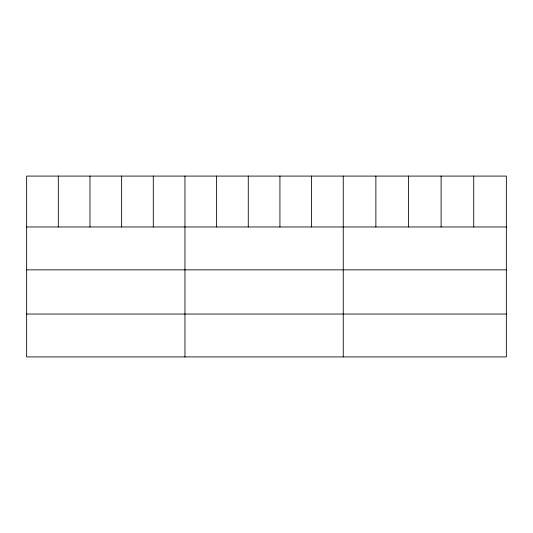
<?xml version="1.0" encoding="UTF-8"?>
<svg xmlns="http://www.w3.org/2000/svg" width="533" height="533" viewBox="0 0 533 533"><rect width="100%" height="100%" fill="white"/><g stroke="black" fill="none" stroke-linecap="round" stroke-linejoin="round"><path stroke-width="0.8" d="M506.35 226.971L506.35 356.917L26.65 356.917L26.65 176.083L506.35 176.083L506.35 226.971L26.65 226.971M26.65 269.858L506.35 269.858M26.65 314.037L506.35 314.037M473.73 176.083L473.73 226.971M441.111 176.083L441.111 226.971M408.491 176.083L408.491 226.971M375.872 176.083L375.872 226.971M343.252 176.083L343.252 356.917M311.592 176.083L311.592 226.971M279.932 176.083L279.932 226.971M248.271 176.083L248.271 226.971M216.611 176.083L216.611 226.971M184.951 176.083L184.951 356.917M153.291 176.083L153.291 226.971M121.631 176.083L121.631 226.971M89.97 176.083L89.97 226.971M58.31 176.083L58.31 226.971"/></g></svg>
